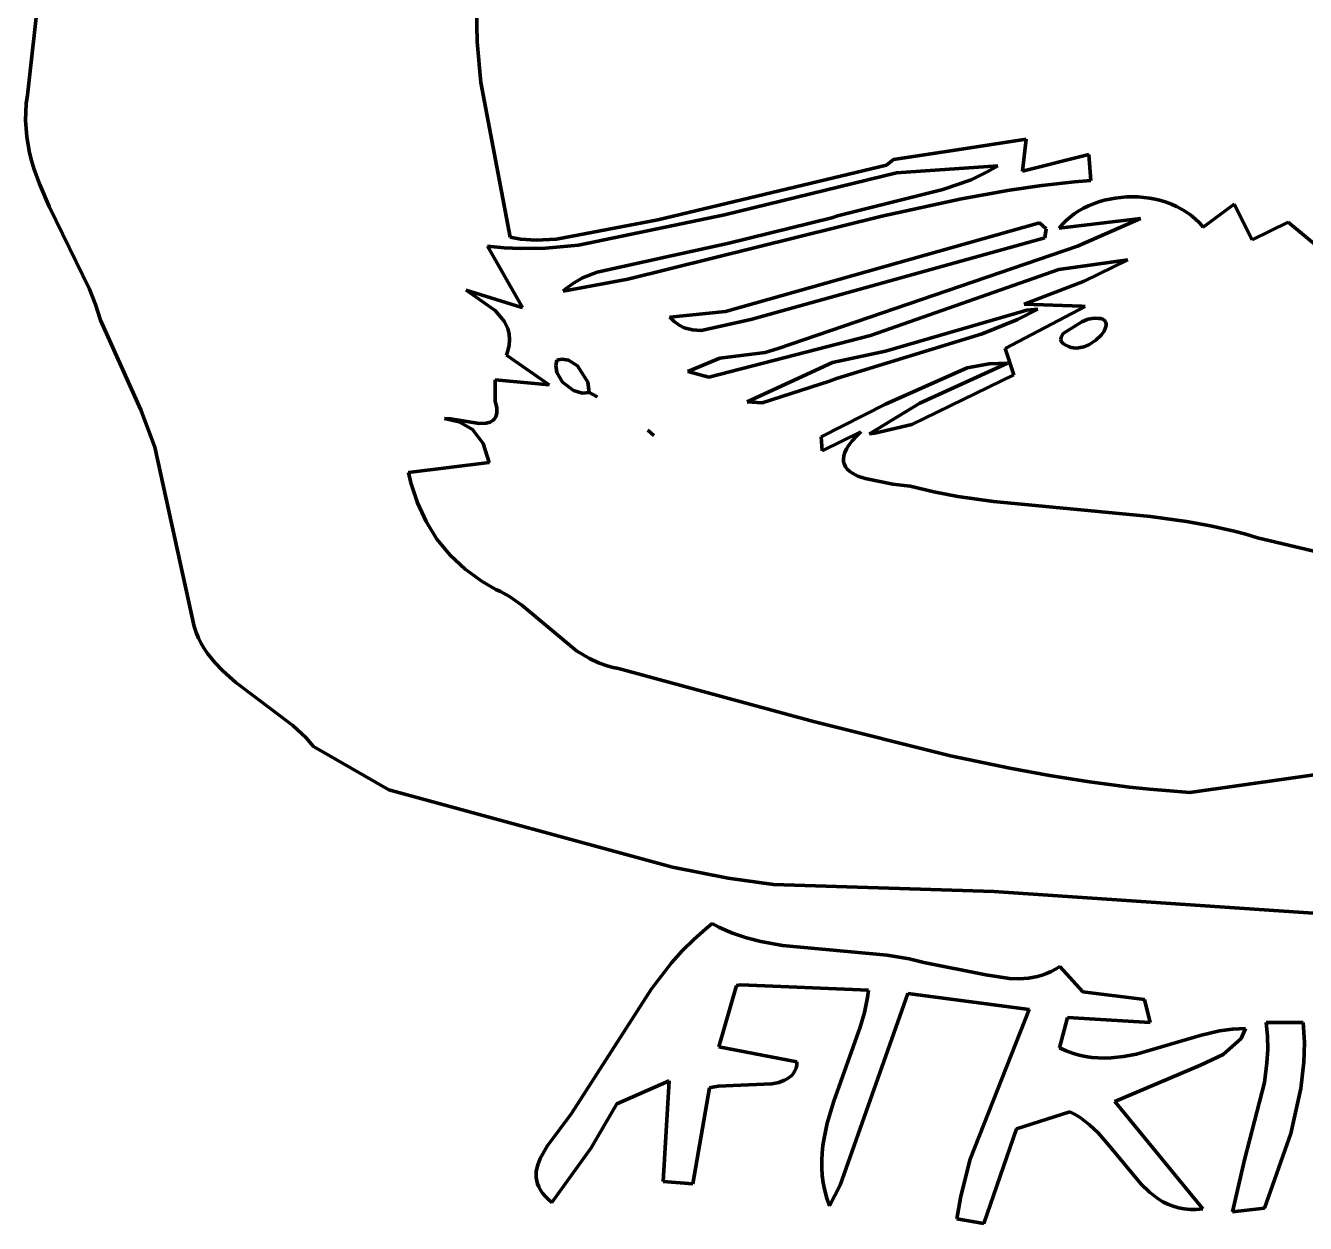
# Model space of a CAD drawing. Header units: millimetres. Extents: x 0 to 11.1, y 0 to 16.2.
# Drawn here: x 1.576 to 2.912, y 1.962 to 3.212 of the extents above; entities that cross this region are included whole.
import ezdxf

# ---------------------------------------------------------------- set-up
doc = ezdxf.new("R2010")
doc.units = ezdxf.units.MM
doc.layers.add('color#0b0b0bff', color=7, linetype='CONTINUOUS', lineweight=100)
doc.layers.add('color#ffffffff', color=7, linetype='CONTINUOUS', lineweight=100)

msp = doc.modelspace()

# ---------------------------------------------------------------- linework, layer by layer
at = {"layer": 'color#0b0b0bff'}
for p, q in [((2.0442, 3.347), (2.0471, 3.195)), ((1.5776, 3.1393), (1.5925, 3.2744)), ((2.0471, 3.195), (2.0509, 3.1523)), ((2.0509, 3.1523), (2.0816, 2.9909)), ((1.5758, 3.1216), (1.5764, 3.1304)), ((1.5764, 3.1304), (1.5776, 3.1393)), ((1.5757, 3.1129), (1.5758, 3.1216)), ((1.5761, 3.1043), (1.5757, 3.1129)), ((1.5769, 3.0958), (1.5761, 3.1043)), ((1.5782, 3.0874), (1.5769, 3.0958)), ((1.5799, 3.0791), (1.5782, 3.0874)), ((2.5434, 3.0815), (2.6201, 3.0934)), ((2.6201, 3.0934), (2.6163, 3.0599)), ((1.5819, 3.0709), (1.5799, 3.0791)), ((2.4815, 3.0721), (2.5434, 3.0815)), ((2.6163, 3.0599), (2.6854, 3.0774)), ((2.6854, 3.0774), (2.6876, 3.0501)), ((1.5843, 3.0628), (1.5819, 3.0709)), ((1.59, 3.0467), (1.5843, 3.0628)), ((2.2355, 3.0091), (2.4742, 3.0661)), ((2.4742, 3.0661), (2.4815, 3.0721)), ((2.5905, 3.0656), (2.4848, 3.0581)), ((2.5795, 3.0591), (2.5905, 3.0656)), ((1.6002, 3.023), (1.59, 3.0467)), ((2.4848, 3.0581), (2.3053, 3.0143)), ((2.5331, 3.0407), (2.5626, 3.0509)), ((2.5626, 3.0509), (2.5795, 3.0591)), ((2.6705, 3.0487), (2.6366, 3.045)), ((2.6876, 3.0501), (2.6705, 3.0487)), ((2.4232, 3.0134), (2.5331, 3.0407)), ((2.6029, 3.0402), (2.5526, 3.0312)), ((2.6366, 3.045), (2.6029, 3.0402)), ((2.7132, 3.0319), (2.725, 3.0331)), ((2.725, 3.0331), (2.737, 3.0331)), ((2.737, 3.0331), (2.743, 3.0326)), ((1.6425, 2.9367), (1.6002, 3.023)), ((2.5526, 3.0312), (2.4693, 3.0129)), ((2.6751, 3.0184), (2.68, 3.0212)), ((2.68, 3.0212), (2.6851, 3.0237)), ((2.6851, 3.0237), (2.6904, 3.0259)), ((2.6904, 3.0259), (2.6959, 3.0278)), ((2.6959, 3.0278), (2.7016, 3.0295)), ((2.7016, 3.0295), (2.7073, 3.0308)), ((2.7073, 3.0308), (2.7132, 3.0319)), ((2.743, 3.0326), (2.749, 3.0318)), ((2.749, 3.0318), (2.7548, 3.0307)), ((2.7548, 3.0307), (2.7606, 3.0293)), ((2.7606, 3.0293), (2.7663, 3.0275)), ((2.7663, 3.0275), (2.7718, 3.0255)), ((2.7718, 3.0255), (2.7772, 3.0231)), ((2.7772, 3.0231), (2.7824, 3.0203)), ((2.7824, 3.0203), (2.7874, 3.0173)), ((2.8048, 3.0016), (2.8372, 3.0255)), ((2.8372, 3.0255), (2.8562, 2.9882)), ((2.1298, 2.9891), (2.2355, 3.0091)), ((2.3053, 3.0143), (2.1527, 2.9828)), ((2.4693, 3.0129), (2.2043, 2.9473)), ((2.3062, 2.9136), (2.6342, 3.006)), ((2.3085, 2.9843), (2.4173, 3.0113)), ((2.4173, 3.0113), (2.4232, 3.0134)), ((2.6342, 3.006), (2.6409, 2.9996)), ((2.7395, 3.0104), (2.6545, 3.0004)), ((2.658, 3.0045), (2.6618, 3.0084)), ((2.6618, 3.0084), (2.666, 3.012)), ((2.666, 3.012), (2.6704, 3.0153)), ((2.6704, 3.0153), (2.6751, 3.0184)), ((2.6737, 2.9816), (2.7395, 3.0104)), ((2.7874, 3.0173), (2.7921, 3.0139)), ((2.7921, 3.0139), (2.7966, 3.0101)), ((2.7966, 3.0101), (2.8009, 3.006)), ((2.8009, 3.006), (2.8048, 3.0016)), ((2.8562, 2.9882), (2.8936, 3.0067)), ((2.8936, 3.0067), (2.9263, 2.9796)), ((2.6409, 2.9996), (2.6396, 2.9904)), ((2.6545, 3.0004), (2.658, 3.0045)), ((2.0751, 2.9799), (2.0577, 2.9817)), ((2.0577, 2.9817), (2.0942, 2.9175)), ((2.0925, 2.9791), (2.0751, 2.9799)), ((2.0816, 2.9909), (2.0924, 2.9891)), ((2.0924, 2.9891), (2.1085, 2.988)), ((2.1184, 2.9795), (2.0925, 2.9791)), ((2.1085, 2.988), (2.1298, 2.9891)), ((2.1527, 2.9828), (2.1184, 2.9795)), ((2.2494, 2.9716), (2.3085, 2.9843)), ((2.6396, 2.9904), (2.3327, 2.905)), ((2.3612, 2.875), (2.6737, 2.9816)), ((2.1723, 2.9545), (2.2494, 2.9716)), ((2.7262, 2.9673), (2.6541, 2.9572)), ((2.6807, 2.945), (2.7262, 2.9673)), ((2.157, 2.9486), (2.1723, 2.9545)), ((2.6541, 2.9572), (2.4578, 2.8885)), ((2.2043, 2.9473), (2.1367, 2.9348)), ((2.1398, 2.9376), (2.1464, 2.9425)), ((2.1464, 2.9425), (2.157, 2.9486)), ((2.6182, 2.9212), (2.6807, 2.945)), ((1.6488, 2.9207), (1.6425, 2.9367)), ((2.0926, 2.9179), (2.0354, 2.9358)), ((2.0354, 2.9358), (2.0658, 2.9146)), ((2.1367, 2.9348), (2.1398, 2.9376)), ((1.654, 2.9044), (1.6488, 2.9207)), ((2.0658, 2.9146), (2.0752, 2.9033)), ((2.0942, 2.9175), (2.0926, 2.9179)), ((2.2481, 2.9076), (2.3062, 2.9136)), ((2.4734, 2.8721), (2.6209, 2.9149)), ((2.5981, 2.875), (2.6817, 2.9188)), ((2.6322, 2.916), (2.611, 2.9051)), ((2.6782, 2.9189), (2.6182, 2.9212)), ((2.6209, 2.9149), (2.6322, 2.916)), ((2.6817, 2.9188), (2.6782, 2.9189)), ((1.6926, 2.8185), (1.654, 2.9044)), ((2.0752, 2.9033), (2.0789, 2.8956)), ((2.2528, 2.9029), (2.2481, 2.9076)), ((2.2579, 2.8992), (2.2528, 2.9029)), ((2.2632, 2.8965), (2.2579, 2.8992)), ((2.3327, 2.905), (2.2807, 2.8936)), ((2.611, 2.9051), (2.5743, 2.8901)), ((2.6782, 2.9028), (2.6589, 2.8904)), ((2.6839, 2.9051), (2.6782, 2.9028)), ((2.685, 2.9054), (2.6839, 2.9051)), ((2.689, 2.9061), (2.685, 2.9054)), ((2.6925, 2.9064), (2.689, 2.9061)), ((2.6955, 2.9063), (2.6925, 2.9064)), ((2.698, 2.906), (2.6955, 2.9063)), ((2.7, 2.9053), (2.698, 2.906)), ((2.7015, 2.9044), (2.7, 2.9053)), ((2.7026, 2.9033), (2.7015, 2.9044)), ((2.7033, 2.9019), (2.7026, 2.9033)), ((2.7036, 2.9004), (2.7033, 2.9019)), ((2.7035, 2.8987), (2.7036, 2.9004)), ((2.0789, 2.8956), (2.0804, 2.8901)), ((2.0804, 2.8901), (2.0809, 2.8842)), ((2.2718, 2.8942), (2.2632, 2.8965)), ((2.2807, 2.8936), (2.2718, 2.8942)), ((2.4578, 2.8885), (2.2889, 2.8448)), ((2.5743, 2.8901), (2.4221, 2.8436)), ((2.6566, 2.8867), (2.6562, 2.8844)), ((2.6589, 2.8904), (2.6566, 2.8867)), ((2.6928, 2.8834), (2.6986, 2.8891)), ((2.6986, 2.8891), (2.7014, 2.8931)), ((2.7014, 2.8931), (2.7031, 2.8969)), ((2.7031, 2.8969), (2.7035, 2.8987)), ((2.0805, 2.878), (2.0788, 2.8714)), ((2.0809, 2.8842), (2.0805, 2.878)), ((2.3475, 2.8706), (2.3612, 2.875)), ((2.6071, 2.8473), (2.5981, 2.875)), ((2.6562, 2.8844), (2.6568, 2.8821)), ((2.6568, 2.8821), (2.6576, 2.881)), ((2.6576, 2.881), (2.6588, 2.8799)), ((2.6588, 2.8799), (2.6603, 2.8789)), ((2.6603, 2.8789), (2.6622, 2.8779)), ((2.6622, 2.8779), (2.6644, 2.877)), ((2.6644, 2.877), (2.667, 2.876)), ((2.667, 2.876), (2.6695, 2.8755)), ((2.6695, 2.8755), (2.6722, 2.8753)), ((2.6722, 2.8753), (2.6749, 2.8754)), ((2.6749, 2.8754), (2.6803, 2.8766)), ((2.6803, 2.8766), (2.6855, 2.8788)), ((2.6855, 2.8788), (2.6928, 2.8834)), ((2.0788, 2.8714), (2.0776, 2.868)), ((2.0776, 2.868), (2.1223, 2.8369)), ((2.1291, 2.8572), (2.1301, 2.8627)), ((2.1301, 2.8627), (2.1354, 2.8638)), ((2.1354, 2.8638), (2.1424, 2.8627)), ((2.1424, 2.8627), (2.1519, 2.8566)), ((2.2669, 2.851), (2.3003, 2.8647)), ((2.3003, 2.8647), (2.3475, 2.8706)), ((2.329, 2.8191), (2.4179, 2.8604)), ((2.4179, 2.8604), (2.4734, 2.8721)), ((2.6006, 2.8594), (2.509, 2.8179)), ((2.5816, 2.8589), (2.6006, 2.8594)), ((2.1302, 2.8499), (2.1291, 2.8572)), ((2.1362, 2.8397), (2.1302, 2.8499)), ((2.1519, 2.8566), (2.1626, 2.8398)), ((2.2889, 2.8448), (2.2669, 2.851)), ((2.4733, 2.8168), (2.5587, 2.8547)), ((2.5009, 2.7957), (2.6071, 2.8473)), ((2.5587, 2.8547), (2.5816, 2.8589)), ((2.0659, 2.8421), (2.0658, 2.8197)), ((2.1223, 2.8369), (2.0659, 2.8421)), ((2.1475, 2.831), (2.1362, 2.8397)), ((2.1626, 2.8398), (2.164, 2.8291)), ((2.4147, 2.8407), (2.3446, 2.8183)), ((2.4221, 2.8436), (2.4147, 2.8407)), ((2.0658, 2.8197), (2.0668, 2.816)), ((2.1567, 2.8284), (2.1475, 2.831)), ((2.164, 2.8291), (2.1567, 2.8284)), ((2.164, 2.8291), (2.1722, 2.8244)), ((2.1688, 2.8264), (2.164, 2.8291)), ((2.1722, 2.8244), (2.1688, 2.8264)), ((2.3446, 2.8183), (2.329, 2.8191)), ((1.6959, 2.8108), (1.6926, 2.8185)), ((1.7104, 2.7717), (1.6959, 2.8108)), ((2.0668, 2.816), (2.0674, 2.8127)), ((2.0675, 2.8072), (2.067, 2.8049)), ((2.0674, 2.8127), (2.0676, 2.8097)), ((2.0676, 2.8097), (2.0675, 2.8072)), ((2.4061, 2.7827), (2.4733, 2.8168)), ((2.509, 2.8179), (2.4567, 2.7858)), ((2.0193, 2.8013), (2.013, 2.8017)), ((2.013, 2.8017), (2.0281, 2.7984)), ((2.0491, 2.7967), (2.0193, 2.8013)), ((2.0281, 2.7984), (2.042, 2.7903)), ((2.0564, 2.797), (2.0491, 2.7967)), ((2.0605, 2.7981), (2.0564, 2.797)), ((2.0623, 2.7989), (2.0605, 2.7981)), ((2.0639, 2.8), (2.0623, 2.7989)), ((2.0652, 2.8013), (2.0639, 2.8)), ((2.0662, 2.803), (2.0652, 2.8013)), ((2.067, 2.8049), (2.0662, 2.803)), ((2.4623, 2.7866), (2.5009, 2.7957)), ((2.042, 2.7903), (2.0532, 2.7757)), ((2.2253, 2.7897), (2.2316, 2.7839)), ((2.2316, 2.7839), (2.2253, 2.7897)), ((2.4071, 2.7681), (2.4061, 2.7827)), ((2.4475, 2.788), (2.4071, 2.7681)), ((2.4384, 2.7784), (2.4425, 2.7831)), ((2.4425, 2.7831), (2.4475, 2.788)), ((2.4567, 2.7858), (2.4623, 2.7866)), ((1.7515, 2.5847), (1.7104, 2.7717)), ((2.0532, 2.7757), (2.0594, 2.7557)), ((2.4298, 2.7628), (2.4309, 2.7663)), ((2.4309, 2.7663), (2.4326, 2.7701)), ((2.4326, 2.7701), (2.4351, 2.7741)), ((2.4351, 2.7741), (2.4384, 2.7784)), ((2.0594, 2.7557), (1.9754, 2.7456)), ((2.4294, 2.7596), (2.4298, 2.7628)), ((2.4296, 2.7566), (2.4294, 2.7596)), ((2.4304, 2.7539), (2.4296, 2.7566)), ((2.4317, 2.7513), (2.4304, 2.7539)), ((1.9754, 2.7456), (1.9778, 2.7347)), ((2.4334, 2.749), (2.4317, 2.7513)), ((2.4357, 2.7469), (2.4334, 2.749)), ((2.4383, 2.745), (2.4357, 2.7469)), ((2.4412, 2.7432), (2.4383, 2.745)), ((2.4445, 2.7417), (2.4412, 2.7432)), ((2.4519, 2.739), (2.4445, 2.7417)), ((2.481, 2.7332), (2.4519, 2.739)), ((1.9778, 2.7347), (1.9846, 2.7139)), ((2.4926, 2.7318), (2.481, 2.7332)), ((2.4992, 2.731), (2.4926, 2.7318)), ((2.5238, 2.7252), (2.4992, 2.731)), ((1.9846, 2.7139), (1.9937, 2.6942)), ((2.5487, 2.7205), (2.5238, 2.7252)), ((2.5861, 2.715), (2.5487, 2.7205)), ((2.7499, 2.6994), (2.5861, 2.715)), ((2.7875, 2.6942), (2.7499, 2.6994)), ((1.9937, 2.6942), (2.0051, 2.6759)), ((2.8124, 2.6897), (2.7875, 2.6942)), ((2.8371, 2.6842), (2.8124, 2.6897)), ((2.0051, 2.6759), (2.0187, 2.6593)), ((2.8494, 2.681), (2.8371, 2.6842)), ((2.8616, 2.6774), (2.8494, 2.681)), ((3.3609, 2.5592), (2.8616, 2.6774)), ((2.0187, 2.6593), (2.0345, 2.6444)), ((2.0345, 2.6444), (2.0521, 2.6316)), ((2.0521, 2.6316), (2.0666, 2.6234)), ((2.0666, 2.6234), (2.0715, 2.6211)), ((2.0715, 2.6211), (2.0807, 2.6159)), ((2.0807, 2.6159), (2.0938, 2.6068)), ((2.0938, 2.6068), (2.1508, 2.5593)), ((1.7537, 2.5786), (1.7515, 2.5847)), ((1.7562, 2.5727), (1.7537, 2.5786)), ((1.7591, 2.5671), (1.7562, 2.5727)), ((1.7622, 2.5618), (1.7591, 2.5671)), ((1.7656, 2.5567), (1.7622, 2.5618)), ((1.7731, 2.5472), (1.7656, 2.5567)), ((2.1508, 2.5593), (2.1642, 2.5512)), ((1.7814, 2.5384), (1.7731, 2.5472)), ((1.7951, 2.5263), (1.7814, 2.5384)), ((2.1642, 2.5512), (2.1737, 2.5467)), ((2.1737, 2.5467), (2.1837, 2.5433)), ((2.1837, 2.5433), (2.189, 2.542)), ((2.189, 2.542), (2.1944, 2.541)), ((2.1944, 2.541), (2.398, 2.4856)), ((1.8546, 2.4815), (1.7951, 2.5263)), ((2.7911, 2.4115), (3.4999, 2.5127)), ((2.398, 2.4856), (2.5413, 2.4498)), ((1.8681, 2.4688), (1.8546, 2.4815)), ((1.8762, 2.4595), (1.8681, 2.4688)), ((1.955, 2.4141), (1.8762, 2.4595)), ((2.5413, 2.4498), (2.6032, 2.4368)), ((2.6032, 2.4368), (2.6446, 2.4292)), ((2.6446, 2.4292), (2.6862, 2.4227)), ((2.6862, 2.4227), (2.728, 2.4172)), ((2.251, 2.3336), (1.955, 2.4141)), ((2.728, 2.4172), (2.749, 2.415)), ((2.749, 2.415), (2.77, 2.4131)), ((2.77, 2.4131), (2.7911, 2.4115)), ((2.3089, 2.3221), (2.251, 2.3336)), ((2.3564, 2.3154), (2.3089, 2.3221)), ((2.5863, 2.308), (2.3564, 2.3154)), ((2.9868, 2.2808), (2.5863, 2.308)), ((2.2857, 2.2693), (2.2923, 2.2746)), ((2.2923, 2.2746), (2.2993, 2.2709)), ((2.2612, 2.2462), (2.2731, 2.2581)), ((2.2731, 2.2581), (2.2857, 2.2693)), ((2.2993, 2.2709), (2.3064, 2.2677)), ((2.3064, 2.2677), (2.3136, 2.2647)), ((2.3136, 2.2647), (2.3282, 2.2598)), ((2.3282, 2.2598), (2.3431, 2.2559)), ((2.2499, 2.2336), (2.2612, 2.2462)), ((2.3431, 2.2559), (2.3659, 2.2517)), ((2.3659, 2.2517), (2.475, 2.2416)), ((2.229, 2.2067), (2.2499, 2.2336)), ((2.475, 2.2416), (2.4981, 2.2377)), ((2.4981, 2.2377), (2.5133, 2.234)), ((2.5133, 2.234), (2.5779, 2.221)), ((2.5779, 2.221), (2.6029, 2.2174)), ((2.6128, 2.2171), (2.6225, 2.2177)), ((2.6225, 2.2177), (2.6321, 2.2195)), ((2.6321, 2.2195), (2.6369, 2.2208)), ((2.6369, 2.2208), (2.6415, 2.2225)), ((2.6415, 2.2225), (2.6462, 2.2245)), ((2.6462, 2.2245), (2.6508, 2.227)), ((2.6508, 2.227), (2.6553, 2.2298)), ((2.6553, 2.2298), (2.6793, 2.2033)), ((2.1455, 2.0764), (2.229, 2.2067)), ((2.3176, 2.2099), (2.2994, 2.146)), ((2.3223, 2.2107), (2.3176, 2.2099)), ((2.4555, 2.2053), (2.3223, 2.2107)), ((2.4544, 2.1975), (2.4555, 2.2053)), ((2.6029, 2.2174), (2.6128, 2.2171)), ((2.4967, 2.2018), (2.4259, 2.0018)), ((2.4512, 2.1819), (2.4544, 2.1975)), ((2.6234, 2.1851), (2.4967, 2.2018)), ((2.6793, 2.2033), (2.7435, 2.1954)), ((2.7435, 2.1954), (2.7497, 2.1714)), ((2.447, 2.1664), (2.4512, 2.1819)), ((2.5617, 2.0288), (2.6234, 2.1851)), ((2.4194, 2.0894), (2.447, 2.1664)), ((2.6631, 2.1765), (2.655, 2.1451)), ((2.7497, 2.1714), (2.6631, 2.1765)), ((2.8218, 2.1626), (2.8354, 2.1644)), ((2.8354, 2.1644), (2.8423, 2.1649)), ((2.8423, 2.1649), (2.8491, 2.165)), ((2.8491, 2.165), (2.8447, 2.1546)), ((2.8706, 2.1715), (2.9093, 2.1714)), ((2.872, 2.1572), (2.8706, 2.1715)), ((2.9093, 2.1714), (2.9106, 2.1506)), ((2.7352, 2.1385), (2.8016, 2.158)), ((2.8016, 2.158), (2.8218, 2.1626)), ((2.8447, 2.1546), (2.8259, 2.138)), ((2.8723, 2.1432), (2.872, 2.1572)), ((2.2994, 2.146), (2.3809, 2.1303)), ((2.655, 2.1451), (2.6618, 2.142)), ((2.6618, 2.142), (2.6686, 2.1394)), ((2.6686, 2.1394), (2.6753, 2.1374)), ((2.7219, 2.1359), (2.7352, 2.1385)), ((2.8259, 2.138), (2.802, 2.127)), ((2.8715, 2.1293), (2.8723, 2.1432)), ((2.9106, 2.1506), (2.91, 2.1299)), ((2.3806, 2.1268), (2.3799, 2.1237)), ((2.3809, 2.1303), (2.3806, 2.1268)), ((2.6753, 2.1374), (2.682, 2.1359)), ((2.682, 2.1359), (2.6887, 2.1349)), ((2.6887, 2.1349), (2.6953, 2.1344)), ((2.6953, 2.1344), (2.702, 2.1342)), ((2.702, 2.1342), (2.7087, 2.1345)), ((2.7087, 2.1345), (2.7219, 2.1359)), ((2.802, 2.127), (2.7128, 2.0888)), ((2.8688, 2.1088), (2.8715, 2.1293)), ((2.91, 2.1299), (2.907, 2.1027)), ((2.368, 2.1111), (2.3618, 2.1089)), ((2.3708, 2.1126), (2.368, 2.1111)), ((2.3732, 2.1142), (2.3708, 2.1126)), ((2.3754, 2.1162), (2.3732, 2.1142)), ((2.3773, 2.1184), (2.3754, 2.1162)), ((2.3788, 2.1209), (2.3773, 2.1184)), ((2.3799, 2.1237), (2.3788, 2.1209)), ((2.2474, 2.1104), (2.1928, 2.0866)), ((2.2411, 2.0055), (2.2474, 2.1104)), ((2.2897, 2.1031), (2.2722, 2.003)), ((2.2926, 2.1038), (2.2897, 2.1031)), ((2.2991, 2.1048), (2.2926, 2.1038)), ((2.3142, 2.1056), (2.2991, 2.1048)), ((2.3548, 2.1074), (2.3142, 2.1056)), ((2.3618, 2.1089), (2.3548, 2.1074)), ((2.8479, 2.0281), (2.8688, 2.1088)), ((2.907, 2.1027), (2.8963, 2.0557)), ((2.1928, 2.0866), (2.1662, 2.0406)), ((2.4125, 2.0663), (2.4194, 2.0894)), ((2.7128, 2.0888), (2.8045, 1.9771)), ((2.1202, 2.0424), (2.1455, 2.0764)), ((2.6658, 2.0782), (2.6099, 2.0605)), ((2.6712, 2.0753), (2.6658, 2.0782)), ((2.6764, 2.0721), (2.6712, 2.0753)), ((2.6814, 2.0685), (2.6764, 2.0721)), ((2.4091, 2.0508), (2.4125, 2.0663)), ((2.6099, 2.0605), (2.5761, 1.9617)), ((2.6861, 2.0646), (2.6814, 2.0685)), ((2.6952, 2.0561), (2.6861, 2.0646)), ((2.4079, 2.043), (2.4091, 2.0508)), ((2.7078, 2.0418), (2.6952, 2.0561)), ((2.8963, 2.0557), (2.8688, 1.9776)), ((2.1127, 2.0294), (2.1202, 2.0424)), ((2.1662, 2.0406), (2.1251, 1.9837)), ((2.4067, 2.0275), (2.4071, 2.0353)), ((2.4071, 2.0353), (2.4079, 2.043)), ((2.7401, 2.0028), (2.7078, 2.0418)), ((2.1088, 2.0162), (2.1102, 2.0228)), ((2.1102, 2.0228), (2.1127, 2.0294)), ((2.4067, 2.0197), (2.4067, 2.0275)), ((2.4072, 2.0118), (2.4067, 2.0197)), ((2.5518, 1.9901), (2.5617, 2.0288)), ((2.8354, 1.9738), (2.8479, 2.0281)), ((2.1086, 2.0129), (2.1088, 2.0162)), ((2.1087, 2.0096), (2.1086, 2.0129)), ((2.1092, 2.0063), (2.1087, 2.0096)), ((2.11, 2.0031), (2.1092, 2.0063)), ((2.2722, 2.003), (2.2411, 2.0055)), ((2.4083, 2.004), (2.4072, 2.0118)), ((2.4098, 1.9961), (2.4083, 2.004)), ((2.1113, 1.9998), (2.11, 2.0031)), ((2.1131, 1.9965), (2.1113, 1.9998)), ((2.1153, 1.9933), (2.1131, 1.9965)), ((2.118, 1.9901), (2.1153, 1.9933)), ((2.412, 1.9881), (2.4098, 1.9961)), ((2.4259, 2.0018), (2.4147, 1.9802)), ((2.7487, 1.9945), (2.7401, 2.0028)), ((2.7533, 1.9908), (2.7487, 1.9945)), ((2.758, 1.9874), (2.7533, 1.9908)), ((2.1213, 1.9869), (2.118, 1.9901)), ((2.1251, 1.9837), (2.1213, 1.9869)), ((2.4147, 1.9802), (2.412, 1.9881)), ((2.5479, 1.9664), (2.5518, 1.9901)), ((2.7629, 1.9844), (2.758, 1.9874)), ((2.7681, 1.9818), (2.7629, 1.9844)), ((2.7734, 1.9797), (2.7681, 1.9818)), ((2.7791, 1.978), (2.7734, 1.9797)), ((2.785, 1.9769), (2.7791, 1.978)), ((2.8688, 1.9776), (2.8354, 1.9738)), ((2.5761, 1.9617), (2.5479, 1.9664)), ((2.7912, 1.9764), (2.785, 1.9769)), ((2.7977, 1.9764), (2.7912, 1.9764)), ((2.8045, 1.9771), (2.7977, 1.9764))]:
    msp.add_line(p, q, dxfattribs=at)
at = {"layer": 'color#ffffffff'}
for p, q in [((2.0471, 3.195), (2.0442, 3.347)), ((1.5925, 3.2744), (1.5776, 3.1393)), ((2.0509, 3.1523), (2.0471, 3.195)), ((2.0816, 2.9909), (2.0509, 3.1523)), ((1.5764, 3.1304), (1.5758, 3.1216)), ((1.5776, 3.1393), (1.5764, 3.1304)), ((1.5758, 3.1216), (1.5757, 3.1129)), ((1.5757, 3.1129), (1.5761, 3.1043)), ((1.5761, 3.1043), (1.5769, 3.0958)), ((1.5769, 3.0958), (1.5782, 3.0874)), ((1.5782, 3.0874), (1.5799, 3.0791)), ((2.6201, 3.0934), (2.5434, 3.0815)), ((2.6163, 3.0599), (2.6201, 3.0934)), ((1.5799, 3.0791), (1.5819, 3.0709)), ((2.5434, 3.0815), (2.4815, 3.0721)), ((2.6854, 3.0774), (2.6163, 3.0599)), ((2.6876, 3.0501), (2.6854, 3.0774)), ((1.5819, 3.0709), (1.5843, 3.0628)), ((1.5843, 3.0628), (1.59, 3.0467)), ((2.4742, 3.0661), (2.2355, 3.0091)), ((2.4815, 3.0721), (2.4742, 3.0661)), ((2.4848, 3.0581), (2.5905, 3.0656)), ((2.5905, 3.0656), (2.5795, 3.0591)), ((1.59, 3.0467), (1.6002, 3.023)), ((2.3053, 3.0143), (2.4848, 3.0581)), ((2.5626, 3.0509), (2.5331, 3.0407)), ((2.5795, 3.0591), (2.5626, 3.0509)), ((2.6366, 3.045), (2.6705, 3.0487)), ((2.6705, 3.0487), (2.6876, 3.0501)), ((2.5331, 3.0407), (2.4232, 3.0134)), ((2.5526, 3.0312), (2.6029, 3.0402)), ((2.6029, 3.0402), (2.6366, 3.045)), ((2.725, 3.0331), (2.7132, 3.0319)), ((2.737, 3.0331), (2.725, 3.0331)), ((2.743, 3.0326), (2.737, 3.0331)), ((1.6002, 3.023), (1.6425, 2.9367)), ((2.4693, 3.0129), (2.5526, 3.0312)), ((2.68, 3.0212), (2.6751, 3.0184)), ((2.6851, 3.0237), (2.68, 3.0212)), ((2.6904, 3.0259), (2.6851, 3.0237)), ((2.6959, 3.0278), (2.6904, 3.0259)), ((2.7016, 3.0295), (2.6959, 3.0278)), ((2.7073, 3.0308), (2.7016, 3.0295)), ((2.7132, 3.0319), (2.7073, 3.0308)), ((2.749, 3.0318), (2.743, 3.0326)), ((2.7548, 3.0307), (2.749, 3.0318)), ((2.7606, 3.0293), (2.7548, 3.0307)), ((2.7663, 3.0275), (2.7606, 3.0293)), ((2.7718, 3.0255), (2.7663, 3.0275)), ((2.7772, 3.0231), (2.7718, 3.0255)), ((2.7824, 3.0203), (2.7772, 3.0231)), ((2.7874, 3.0173), (2.7824, 3.0203)), ((2.8372, 3.0255), (2.8048, 3.0016)), ((2.8562, 2.9882), (2.8372, 3.0255)), ((2.2355, 3.0091), (2.1298, 2.9891)), ((2.1527, 2.9828), (2.3053, 3.0143)), ((2.2043, 2.9473), (2.4693, 3.0129)), ((2.6342, 3.006), (2.3062, 2.9136)), ((2.4173, 3.0113), (2.3085, 2.9843)), ((2.4232, 3.0134), (2.4173, 3.0113)), ((2.6409, 2.9996), (2.6342, 3.006)), ((2.6545, 3.0004), (2.7395, 3.0104)), ((2.6618, 3.0084), (2.658, 3.0045)), ((2.666, 3.012), (2.6618, 3.0084)), ((2.6704, 3.0153), (2.666, 3.012)), ((2.6751, 3.0184), (2.6704, 3.0153)), ((2.7395, 3.0104), (2.6737, 2.9816)), ((2.7921, 3.0139), (2.7874, 3.0173)), ((2.7966, 3.0101), (2.7921, 3.0139)), ((2.8009, 3.006), (2.7966, 3.0101)), ((2.8048, 3.0016), (2.8009, 3.006)), ((2.8936, 3.0067), (2.8562, 2.9882)), ((2.9263, 2.9796), (2.8936, 3.0067)), ((2.6396, 2.9904), (2.6409, 2.9996)), ((2.658, 3.0045), (2.6545, 3.0004)), ((2.0942, 2.9175), (2.0577, 2.9817)), ((2.0577, 2.9817), (2.0751, 2.9799)), ((2.0751, 2.9799), (2.0925, 2.9791)), ((2.0924, 2.9891), (2.0816, 2.9909)), ((2.1085, 2.988), (2.0924, 2.9891)), ((2.0925, 2.9791), (2.1184, 2.9795)), ((2.1298, 2.9891), (2.1085, 2.988)), ((2.1184, 2.9795), (2.1527, 2.9828)), ((2.3085, 2.9843), (2.2494, 2.9716)), ((2.3327, 2.905), (2.6396, 2.9904)), ((2.6737, 2.9816), (2.3612, 2.875)), ((2.2494, 2.9716), (2.1723, 2.9545)), ((2.6541, 2.9572), (2.7262, 2.9673)), ((2.7262, 2.9673), (2.6807, 2.945)), ((2.1723, 2.9545), (2.157, 2.9486)), ((2.4578, 2.8885), (2.6541, 2.9572)), ((2.1367, 2.9348), (2.2043, 2.9473)), ((2.1464, 2.9425), (2.1398, 2.9376)), ((2.157, 2.9486), (2.1464, 2.9425)), ((2.6807, 2.945), (2.6182, 2.9212)), ((1.6425, 2.9367), (1.6488, 2.9207)), ((2.0658, 2.9146), (2.0354, 2.9358)), ((2.0354, 2.9358), (2.0926, 2.9179)), ((2.1398, 2.9376), (2.1367, 2.9348)), ((1.6488, 2.9207), (1.654, 2.9044)), ((2.0752, 2.9033), (2.0658, 2.9146)), ((2.0926, 2.9179), (2.0942, 2.9175)), ((2.3062, 2.9136), (2.2481, 2.9076)), ((2.6209, 2.9149), (2.4734, 2.8721)), ((2.6817, 2.9188), (2.5981, 2.875)), ((2.611, 2.9051), (2.6322, 2.916)), ((2.6182, 2.9212), (2.6782, 2.9189)), ((2.6322, 2.916), (2.6209, 2.9149)), ((2.6782, 2.9189), (2.6817, 2.9188)), ((1.654, 2.9044), (1.6926, 2.8185)), ((2.0789, 2.8956), (2.0752, 2.9033)), ((2.2481, 2.9076), (2.2528, 2.9029)), ((2.2528, 2.9029), (2.2579, 2.8992)), ((2.2579, 2.8992), (2.2632, 2.8965)), ((2.2807, 2.8936), (2.3327, 2.905)), ((2.5743, 2.8901), (2.611, 2.9051)), ((2.6589, 2.8904), (2.6782, 2.9028)), ((2.6782, 2.9028), (2.6839, 2.9051)), ((2.6839, 2.9051), (2.685, 2.9054)), ((2.685, 2.9054), (2.689, 2.9061)), ((2.689, 2.9061), (2.6925, 2.9064)), ((2.6925, 2.9064), (2.6955, 2.9063)), ((2.6955, 2.9063), (2.698, 2.906)), ((2.698, 2.906), (2.7, 2.9053)), ((2.7, 2.9053), (2.7015, 2.9044)), ((2.7015, 2.9044), (2.7026, 2.9033)), ((2.7026, 2.9033), (2.7033, 2.9019)), ((2.7033, 2.9019), (2.7036, 2.9004)), ((2.7036, 2.9004), (2.7035, 2.8987)), ((2.0804, 2.8901), (2.0789, 2.8956)), ((2.0809, 2.8842), (2.0804, 2.8901)), ((2.2632, 2.8965), (2.2718, 2.8942)), ((2.2718, 2.8942), (2.2807, 2.8936)), ((2.2889, 2.8448), (2.4578, 2.8885)), ((2.4221, 2.8436), (2.5743, 2.8901)), ((2.6562, 2.8844), (2.6566, 2.8867)), ((2.6566, 2.8867), (2.6589, 2.8904)), ((2.6986, 2.8891), (2.6928, 2.8834)), ((2.7014, 2.8931), (2.6986, 2.8891)), ((2.7031, 2.8969), (2.7014, 2.8931)), ((2.7035, 2.8987), (2.7031, 2.8969)), ((2.0788, 2.8714), (2.0805, 2.878)), ((2.0805, 2.878), (2.0809, 2.8842)), ((2.3612, 2.875), (2.3475, 2.8706)), ((2.5981, 2.875), (2.6071, 2.8473)), ((2.6568, 2.8821), (2.6562, 2.8844)), ((2.6576, 2.881), (2.6568, 2.8821)), ((2.6588, 2.8799), (2.6576, 2.881)), ((2.6603, 2.8789), (2.6588, 2.8799)), ((2.6622, 2.8779), (2.6603, 2.8789)), ((2.6644, 2.877), (2.6622, 2.8779)), ((2.667, 2.876), (2.6644, 2.877)), ((2.6695, 2.8755), (2.667, 2.876)), ((2.6722, 2.8753), (2.6695, 2.8755)), ((2.6749, 2.8754), (2.6722, 2.8753)), ((2.6803, 2.8766), (2.6749, 2.8754)), ((2.6855, 2.8788), (2.6803, 2.8766)), ((2.6928, 2.8834), (2.6855, 2.8788)), ((2.0776, 2.868), (2.0788, 2.8714)), ((2.1223, 2.8369), (2.0776, 2.868)), ((2.1301, 2.8627), (2.1291, 2.8572)), ((2.1354, 2.8638), (2.1301, 2.8627)), ((2.1424, 2.8627), (2.1354, 2.8638)), ((2.1519, 2.8566), (2.1424, 2.8627)), ((2.3003, 2.8647), (2.2669, 2.851)), ((2.3475, 2.8706), (2.3003, 2.8647)), ((2.4179, 2.8604), (2.329, 2.8191)), ((2.4734, 2.8721), (2.4179, 2.8604)), ((2.509, 2.8179), (2.6006, 2.8594)), ((2.6006, 2.8594), (2.5816, 2.8589)), ((2.1291, 2.8572), (2.1302, 2.8499)), ((2.1302, 2.8499), (2.1362, 2.8397)), ((2.1626, 2.8398), (2.1519, 2.8566)), ((2.2669, 2.851), (2.2889, 2.8448)), ((2.5587, 2.8547), (2.4733, 2.8168)), ((2.6071, 2.8473), (2.5009, 2.7957)), ((2.5816, 2.8589), (2.5587, 2.8547)), ((2.0658, 2.8197), (2.0659, 2.8421)), ((2.0659, 2.8421), (2.1223, 2.8369)), ((2.1362, 2.8397), (2.1475, 2.831)), ((2.164, 2.8291), (2.1626, 2.8398)), ((2.3446, 2.8183), (2.4147, 2.8407)), ((2.4147, 2.8407), (2.4221, 2.8436)), ((2.0668, 2.816), (2.0658, 2.8197)), ((2.1475, 2.831), (2.1567, 2.8284)), ((2.1567, 2.8284), (2.164, 2.8291)), ((2.164, 2.8291), (2.1688, 2.8264)), ((2.1722, 2.8244), (2.164, 2.8291)), ((2.1688, 2.8264), (2.1722, 2.8244)), ((2.329, 2.8191), (2.3446, 2.8183)), ((1.6926, 2.8185), (1.6959, 2.8108)), ((1.6959, 2.8108), (1.7104, 2.7717)), ((2.0674, 2.8127), (2.0668, 2.816)), ((2.067, 2.8049), (2.0675, 2.8072)), ((2.0676, 2.8097), (2.0674, 2.8127)), ((2.0675, 2.8072), (2.0676, 2.8097)), ((2.4733, 2.8168), (2.4061, 2.7827)), ((2.4567, 2.7858), (2.509, 2.8179)), ((2.0281, 2.7984), (2.013, 2.8017)), ((2.013, 2.8017), (2.0193, 2.8013)), ((2.0193, 2.8013), (2.0491, 2.7967)), ((2.042, 2.7903), (2.0281, 2.7984)), ((2.0491, 2.7967), (2.0564, 2.797)), ((2.0564, 2.797), (2.0605, 2.7981)), ((2.0605, 2.7981), (2.0623, 2.7989)), ((2.0623, 2.7989), (2.0639, 2.8)), ((2.0639, 2.8), (2.0652, 2.8013)), ((2.0652, 2.8013), (2.0662, 2.803)), ((2.0662, 2.803), (2.067, 2.8049)), ((2.5009, 2.7957), (2.4623, 2.7866)), ((2.0532, 2.7757), (2.042, 2.7903)), ((2.2253, 2.7897), (2.2316, 2.7839)), ((2.2316, 2.7839), (2.2253, 2.7897)), ((2.4061, 2.7827), (2.4071, 2.7681)), ((2.4071, 2.7681), (2.4475, 2.788)), ((2.4425, 2.7831), (2.4384, 2.7784)), ((2.4475, 2.788), (2.4425, 2.7831)), ((2.4623, 2.7866), (2.4567, 2.7858)), ((1.7104, 2.7717), (1.7515, 2.5847)), ((2.0594, 2.7557), (2.0532, 2.7757)), ((2.4309, 2.7663), (2.4298, 2.7628)), ((2.4326, 2.7701), (2.4309, 2.7663)), ((2.4351, 2.7741), (2.4326, 2.7701)), ((2.4384, 2.7784), (2.4351, 2.7741)), ((1.9754, 2.7456), (2.0594, 2.7557)), ((2.4298, 2.7628), (2.4294, 2.7596)), ((2.4294, 2.7596), (2.4296, 2.7566)), ((2.4296, 2.7566), (2.4304, 2.7539)), ((2.4304, 2.7539), (2.4317, 2.7513)), ((1.9778, 2.7347), (1.9754, 2.7456)), ((2.4317, 2.7513), (2.4334, 2.749)), ((2.4334, 2.749), (2.4357, 2.7469)), ((2.4357, 2.7469), (2.4383, 2.745)), ((2.4383, 2.745), (2.4412, 2.7432)), ((2.4412, 2.7432), (2.4445, 2.7417)), ((2.4445, 2.7417), (2.4519, 2.739)), ((2.4519, 2.739), (2.481, 2.7332)), ((1.9846, 2.7139), (1.9778, 2.7347)), ((2.481, 2.7332), (2.4926, 2.7318)), ((2.4926, 2.7318), (2.4992, 2.731)), ((2.4992, 2.731), (2.5238, 2.7252)), ((1.9937, 2.6942), (1.9846, 2.7139)), ((2.5238, 2.7252), (2.5487, 2.7205)), ((2.5487, 2.7205), (2.5861, 2.715)), ((2.5861, 2.715), (2.7499, 2.6994)), ((2.7499, 2.6994), (2.7875, 2.6942)), ((2.0051, 2.6759), (1.9937, 2.6942)), ((2.7875, 2.6942), (2.8124, 2.6897)), ((2.8124, 2.6897), (2.8371, 2.6842)), ((2.0187, 2.6593), (2.0051, 2.6759)), ((2.8371, 2.6842), (2.8494, 2.681)), ((2.8494, 2.681), (2.8616, 2.6774)), ((2.8616, 2.6774), (3.3609, 2.5592)), ((2.0345, 2.6444), (2.0187, 2.6593)), ((2.0521, 2.6316), (2.0345, 2.6444)), ((2.0666, 2.6234), (2.0521, 2.6316)), ((2.0715, 2.6211), (2.0666, 2.6234)), ((2.0807, 2.6159), (2.0715, 2.6211)), ((2.0938, 2.6068), (2.0807, 2.6159)), ((2.1508, 2.5593), (2.0938, 2.6068)), ((1.7515, 2.5847), (1.7537, 2.5786)), ((1.7537, 2.5786), (1.7562, 2.5727)), ((1.7562, 2.5727), (1.7591, 2.5671)), ((1.7591, 2.5671), (1.7622, 2.5618)), ((1.7622, 2.5618), (1.7656, 2.5567)), ((1.7656, 2.5567), (1.7731, 2.5472)), ((2.1642, 2.5512), (2.1508, 2.5593)), ((1.7731, 2.5472), (1.7814, 2.5384)), ((1.7814, 2.5384), (1.7951, 2.5263)), ((2.1737, 2.5467), (2.1642, 2.5512)), ((2.1837, 2.5433), (2.1737, 2.5467)), ((2.189, 2.542), (2.1837, 2.5433)), ((2.1944, 2.541), (2.189, 2.542)), ((2.398, 2.4856), (2.1944, 2.541)), ((1.7951, 2.5263), (1.8546, 2.4815)), ((3.4999, 2.5127), (2.7911, 2.4115)), ((2.5413, 2.4498), (2.398, 2.4856)), ((1.8546, 2.4815), (1.8681, 2.4688)), ((1.8681, 2.4688), (1.8762, 2.4595)), ((1.8762, 2.4595), (1.955, 2.4141)), ((2.6032, 2.4368), (2.5413, 2.4498)), ((2.6446, 2.4292), (2.6032, 2.4368)), ((2.6862, 2.4227), (2.6446, 2.4292)), ((2.728, 2.4172), (2.6862, 2.4227)), ((1.955, 2.4141), (2.251, 2.3336)), ((2.749, 2.415), (2.728, 2.4172)), ((2.77, 2.4131), (2.749, 2.415)), ((2.7911, 2.4115), (2.77, 2.4131)), ((2.251, 2.3336), (2.3089, 2.3221)), ((2.3089, 2.3221), (2.3564, 2.3154)), ((2.3564, 2.3154), (2.5863, 2.308)), ((2.5863, 2.308), (2.9868, 2.2808)), ((2.2923, 2.2746), (2.2857, 2.2693)), ((2.2993, 2.2709), (2.2923, 2.2746)), ((2.2731, 2.2581), (2.2612, 2.2462)), ((2.2857, 2.2693), (2.2731, 2.2581)), ((2.3064, 2.2677), (2.2993, 2.2709)), ((2.3136, 2.2647), (2.3064, 2.2677)), ((2.3282, 2.2598), (2.3136, 2.2647)), ((2.3431, 2.2559), (2.3282, 2.2598)), ((2.2612, 2.2462), (2.2499, 2.2336)), ((2.3659, 2.2517), (2.3431, 2.2559)), ((2.475, 2.2416), (2.3659, 2.2517)), ((2.2499, 2.2336), (2.229, 2.2067)), ((2.4981, 2.2377), (2.475, 2.2416)), ((2.5133, 2.234), (2.4981, 2.2377)), ((2.5779, 2.221), (2.5133, 2.234)), ((2.6029, 2.2174), (2.5779, 2.221)), ((2.6225, 2.2177), (2.6128, 2.2171)), ((2.6321, 2.2195), (2.6225, 2.2177)), ((2.6369, 2.2208), (2.6321, 2.2195)), ((2.6415, 2.2225), (2.6369, 2.2208)), ((2.6462, 2.2245), (2.6415, 2.2225)), ((2.6508, 2.227), (2.6462, 2.2245)), ((2.6553, 2.2298), (2.6508, 2.227)), ((2.6793, 2.2033), (2.6553, 2.2298)), ((2.229, 2.2067), (2.1455, 2.0764)), ((2.2994, 2.146), (2.3176, 2.2099)), ((2.3176, 2.2099), (2.3223, 2.2107)), ((2.3223, 2.2107), (2.4555, 2.2053)), ((2.4555, 2.2053), (2.4544, 2.1975)), ((2.6128, 2.2171), (2.6029, 2.2174)), ((2.4259, 2.0018), (2.4967, 2.2018)), ((2.4544, 2.1975), (2.4512, 2.1819)), ((2.4967, 2.2018), (2.6234, 2.1851)), ((2.7435, 2.1954), (2.6793, 2.2033)), ((2.7497, 2.1714), (2.7435, 2.1954)), ((2.4512, 2.1819), (2.447, 2.1664)), ((2.6234, 2.1851), (2.5617, 2.0288)), ((2.447, 2.1664), (2.4194, 2.0894)), ((2.655, 2.1451), (2.6631, 2.1765)), ((2.6631, 2.1765), (2.7497, 2.1714)), ((2.8354, 2.1644), (2.8218, 2.1626)), ((2.8423, 2.1649), (2.8354, 2.1644)), ((2.8491, 2.165), (2.8423, 2.1649)), ((2.8447, 2.1546), (2.8491, 2.165)), ((2.8706, 2.1715), (2.872, 2.1572)), ((2.9093, 2.1714), (2.8706, 2.1715)), ((2.9106, 2.1506), (2.9093, 2.1714)), ((2.8016, 2.158), (2.7352, 2.1385)), ((2.8218, 2.1626), (2.8016, 2.158)), ((2.8259, 2.138), (2.8447, 2.1546)), ((2.872, 2.1572), (2.8723, 2.1432)), ((2.3809, 2.1303), (2.2994, 2.146)), ((2.6618, 2.142), (2.655, 2.1451)), ((2.6686, 2.1394), (2.6618, 2.142)), ((2.6753, 2.1374), (2.6686, 2.1394)), ((2.7352, 2.1385), (2.7219, 2.1359)), ((2.802, 2.127), (2.8259, 2.138)), ((2.8723, 2.1432), (2.8715, 2.1293)), ((2.91, 2.1299), (2.9106, 2.1506)), ((2.3799, 2.1237), (2.3806, 2.1268)), ((2.3806, 2.1268), (2.3809, 2.1303)), ((2.682, 2.1359), (2.6753, 2.1374)), ((2.6887, 2.1349), (2.682, 2.1359)), ((2.6953, 2.1344), (2.6887, 2.1349)), ((2.702, 2.1342), (2.6953, 2.1344)), ((2.7087, 2.1345), (2.702, 2.1342)), ((2.7219, 2.1359), (2.7087, 2.1345)), ((2.7128, 2.0888), (2.802, 2.127)), ((2.8715, 2.1293), (2.8688, 2.1088)), ((2.907, 2.1027), (2.91, 2.1299)), ((2.3618, 2.1089), (2.368, 2.1111)), ((2.368, 2.1111), (2.3708, 2.1126)), ((2.3708, 2.1126), (2.3732, 2.1142)), ((2.3732, 2.1142), (2.3754, 2.1162)), ((2.3754, 2.1162), (2.3773, 2.1184)), ((2.3773, 2.1184), (2.3788, 2.1209)), ((2.3788, 2.1209), (2.3799, 2.1237)), ((2.1928, 2.0866), (2.2474, 2.1104)), ((2.2474, 2.1104), (2.2411, 2.0055)), ((2.2722, 2.003), (2.2897, 2.1031)), ((2.2897, 2.1031), (2.2926, 2.1038)), ((2.2926, 2.1038), (2.2991, 2.1048)), ((2.2991, 2.1048), (2.3142, 2.1056)), ((2.3142, 2.1056), (2.3548, 2.1074)), ((2.3548, 2.1074), (2.3618, 2.1089)), ((2.8688, 2.1088), (2.8479, 2.0281)), ((2.8963, 2.0557), (2.907, 2.1027)), ((2.1662, 2.0406), (2.1928, 2.0866)), ((2.4194, 2.0894), (2.4125, 2.0663)), ((2.8045, 1.9771), (2.7128, 2.0888)), ((2.1455, 2.0764), (2.1202, 2.0424)), ((2.6099, 2.0605), (2.6658, 2.0782)), ((2.6658, 2.0782), (2.6712, 2.0753)), ((2.6712, 2.0753), (2.6764, 2.0721)), ((2.6764, 2.0721), (2.6814, 2.0685)), ((2.4125, 2.0663), (2.4091, 2.0508)), ((2.5761, 1.9617), (2.6099, 2.0605)), ((2.6814, 2.0685), (2.6861, 2.0646)), ((2.6861, 2.0646), (2.6952, 2.0561)), ((2.4091, 2.0508), (2.4079, 2.043)), ((2.6952, 2.0561), (2.7078, 2.0418)), ((2.8688, 1.9776), (2.8963, 2.0557)), ((2.1202, 2.0424), (2.1127, 2.0294)), ((2.1251, 1.9837), (2.1662, 2.0406)), ((2.4071, 2.0353), (2.4067, 2.0275)), ((2.4079, 2.043), (2.4071, 2.0353)), ((2.7078, 2.0418), (2.7401, 2.0028)), ((2.1102, 2.0228), (2.1088, 2.0162)), ((2.1127, 2.0294), (2.1102, 2.0228)), ((2.4067, 2.0275), (2.4067, 2.0197)), ((2.4067, 2.0197), (2.4072, 2.0118)), ((2.5617, 2.0288), (2.5518, 1.9901)), ((2.8479, 2.0281), (2.8354, 1.9738)), ((2.1088, 2.0162), (2.1086, 2.0129)), ((2.1086, 2.0129), (2.1087, 2.0096)), ((2.1087, 2.0096), (2.1092, 2.0063)), ((2.1092, 2.0063), (2.11, 2.0031)), ((2.2411, 2.0055), (2.2722, 2.003)), ((2.4072, 2.0118), (2.4083, 2.004)), ((2.4083, 2.004), (2.4098, 1.9961)), ((2.11, 2.0031), (2.1113, 1.9998)), ((2.1113, 1.9998), (2.1131, 1.9965)), ((2.1131, 1.9965), (2.1153, 1.9933)), ((2.1153, 1.9933), (2.118, 1.9901)), ((2.4098, 1.9961), (2.412, 1.9881)), ((2.4147, 1.9802), (2.4259, 2.0018)), ((2.7401, 2.0028), (2.7487, 1.9945)), ((2.7487, 1.9945), (2.7533, 1.9908)), ((2.7533, 1.9908), (2.758, 1.9874)), ((2.118, 1.9901), (2.1213, 1.9869)), ((2.1213, 1.9869), (2.1251, 1.9837)), ((2.412, 1.9881), (2.4147, 1.9802)), ((2.5518, 1.9901), (2.5479, 1.9664)), ((2.758, 1.9874), (2.7629, 1.9844)), ((2.7629, 1.9844), (2.7681, 1.9818)), ((2.7681, 1.9818), (2.7734, 1.9797)), ((2.7734, 1.9797), (2.7791, 1.978)), ((2.7791, 1.978), (2.785, 1.9769)), ((2.8354, 1.9738), (2.8688, 1.9776)), ((2.5479, 1.9664), (2.5761, 1.9617)), ((2.785, 1.9769), (2.7912, 1.9764)), ((2.7912, 1.9764), (2.7977, 1.9764)), ((2.7977, 1.9764), (2.8045, 1.9771))]:
    msp.add_line(p, q, dxfattribs=at)

doc.saveas('drawing.dxf')
